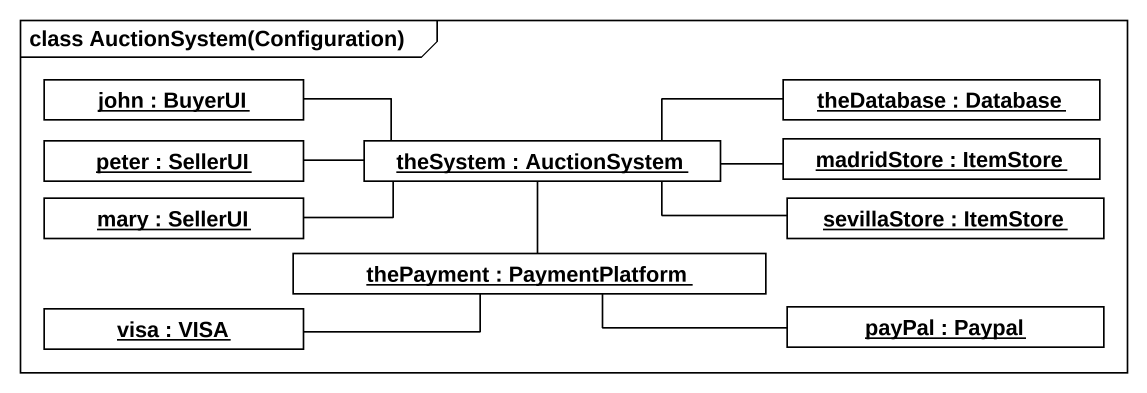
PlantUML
@startuml
mainframe class AuctionSystem(Configuration)
hide circle
hide empty members
object "peter : SellerUI" as peter
object "john : BuyerUI" as john
object "theSystem : AuctionSystem" as theSystem
object "theDatabase : Database" as theDatabase
object "madridStore : ItemStore" as madridStore
object "mary : SellerUI" as mary
object "sevillaStore : ItemStore" as sevillaStore
object "visa : VISA" as visa
object "thePayment : PaymentPlatform" as thePayment
object "payPal : Paypal" as payPal
peter -right- theSystem
john -right- theSystem
theSystem -right- theDatabase
theSystem -right- madridStore
theSystem -right- sevillaStore
theSystem -- thePayment
mary -right- theSystem
thePayment -left- visa
thePayment -right- payPal
@enduml
